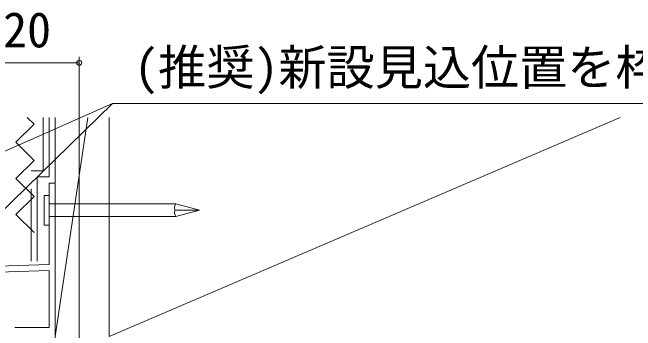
# Model space of a CAD drawing. Units: millimetres, scale not verified. Extents: x -1682 to -692, y -1188 to 424.
# Drawn here: x -1490.5 to -1387, y 119.7 to 172.5 of the extents above; entities that cross this region are included whole.
import ezdxf
from ezdxf.enums import TextEntityAlignment as Align

# ---------------------------------------------------------------- set-up
doc = ezdxf.new("R2010")
doc.units = ezdxf.units.MM
doc.header["$LTSCALE"] = 4
doc.linetypes.add('DASHED3', pattern=[4, 3, -1])
for name, color, linetype, lineweight in [('0-4_YKK_11E', 4, 'Continuous', 9), ('0-7_YKK_D', 6, 'Continuous', 9), ('0-8_YSS_K', 3, 'Continuous', 9)]:
    doc.layers.add(name, color=color, linetype=linetype, lineweight=lineweight)
doc.styles.add('ＭＳ ゴシック', font='')
doc.styles.get('ＭＳ ゴシック').set_extended_font_data('MS Gothic')

msp = doc.modelspace()

# ---------------------------------------------------------------- linework, layer by layer
at = {"layer": '0-4_YKK_11E'}
for p, q in [((-1484.428, 144.161), (-1484.428, 130.663)), ((-1483.428, 144.161), (-1484.428, 144.161)), ((-1483.428, 94.661), (-1483.428, 144.161)), ((-1484.428, 130.663), (-1526.463, 129.195)), ((-1526.428, 128.196), (-1484.428, 129.662)), ((-1484.428, 129.662), (-1484.428, 120.161)), ((-1484.428, 120.161), (-1490.092, 120.161))]:
    msp.add_line(p, q, dxfattribs=at)
at = {"layer": '0-7_YKK_D'}
for p, q in [((-1479.428, 77.862), (-1479.428, 165.161)), ((-1499.428, 164.161), (-1479.428, 164.161)), ((-1523.118, 135.627), (-1473.882, 157.419)), ((-1509.515, 122.666), (-1473.882, 157.419)), ((-1473.882, 157.419), (-1465.882, 157.419)), ((-1473.882, 157.419), (-1336.966, 157.419))]:
    msp.add_line(p, q, dxfattribs=at)
msp.add_circle((-1479.428, 164.161), 0.425, dxfattribs=at)
at = {"layer": '0-8_YSS_K'}
for p, q in [((-1486.928, 153.946), (-1488.039, 155.057)), ((-1483.428, 118.661), (-1477.969, 155.057)), ((-1483.428, 155.057), (-1483.428, 118.661)), ((-1474.428, 118.661), (-1474.428, 155.057)), ((-1474.428, 118.661), (-1389.505, 155.057)), ((-1474.428, 155.057), (-1474.428, 118.661)), ((-1489.928, 150.946), (-1486.928, 153.946)), ((-1486.928, 147.946), (-1489.928, 150.946)), ((-1489.928, 144.946), (-1486.928, 147.946)), ((-1486.428, 131.215), (-1486.428, 145.215)), ((-1486.928, 141.946), (-1489.928, 144.946)), ((-1489.928, 138.946), (-1486.928, 141.946)), ((-1485.251, 142.129), (-1484.428, 142.129)), ((-1485.251, 137.194), (-1485.251, 142.129)), ((-1484.428, 142.129), (-1484.428, 137.194)), ((-1463.347, 140.711), (-1484.428, 140.711)), ((-1486.928, 135.946), (-1489.928, 138.946)), ((-1459.428, 139.661), (-1463.347, 138.611)), ((-1484.428, 138.611), (-1463.347, 138.611)), ((-1485.251, 137.194), (-1484.428, 137.194))]:
    msp.add_line(p, q, dxfattribs=at)
at = {"layer": '0-8_YSS_K', "linetype": 'DASHED3'}
msp.add_line((-1487.428, 131.215), (-1487.428, 146.215), dxfattribs=at)
msp.add_lwpolyline([(-1485.428, 155.057), (-1485.428, 146.215), (-1487.428, 146.215)], dxfattribs=at)
at = {"layer": '0-8_YSS_K'}
for points in [[(-1484.428, 155.057), (-1484.428, 145.215), (-1486.428, 145.215)], [(-1463.485, 139.661), (-1459.428, 139.661), (-1463.347, 140.711)]]:
    msp.add_lwpolyline(points, dxfattribs=at)
for centre, start, end in [((-1462.517, 140.068), 142.21414, 202.78584), ((-1462.517, 139.255), 157.21414, 217.78584)]:
    msp.add_arc(centre, 1.05, start, end, dxfattribs=at)

# ---------------------------------------------------------------- texts
at = {"layer": '0-7_YKK_D', "color": 4, "style": 'ＭＳ ゴシック'}
for s, p in [('20', (-1492.068, 164.961)), ('(推奨)新設見込位置を枠固定ねじが既設枠レールに当たらない位置へ', (-1470.282, 158.714))]:
    msp.add_text(s, height=5.865, dxfattribs=at).set_placement(p, align=Align.BOTTOM_LEFT)

doc.saveas('drawing.dxf')
